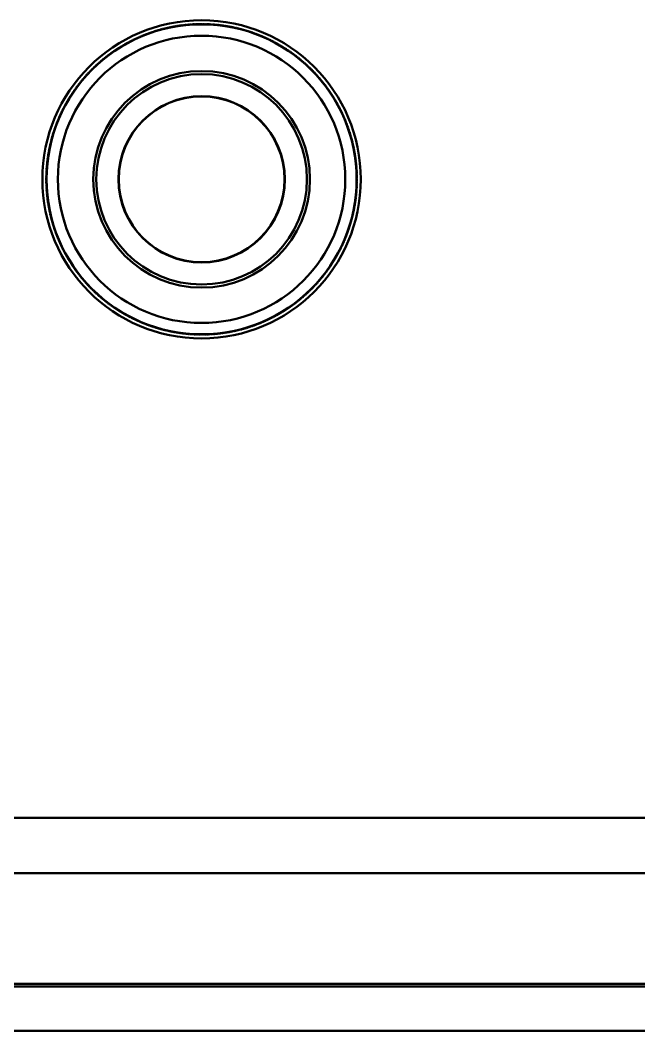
# Model space of a CAD drawing. Header units: millimetres. Extents: x 1448 to 104164, y -19509 to -89.
# Drawn here: x 5387.7 to 5440.1, y -6513.4 to -6427.7 of the extents above; entities that cross this region are included whole.
import ezdxf

# ---------------------------------------------------------------- set-up
doc = ezdxf.new("R2010")
doc.units = ezdxf.units.MM
doc.header["$LTSCALE"] = 60
doc.header["$MEASUREMENT"] = 0
doc.layers.get('0').update_dxf_attribs({"linetype": 'CONTINUOUS'})
doc.layers.add('가시적인 것(ISO)', color=7, linetype='CONTINUOUS', lineweight=50)

# ---------------------------------------------------------------- blocks, each defined once
blk = doc.blocks.new('SMARTCON')
at = {"layer": '가시적인 것(ISO)', "color": 8}
for p, q in [((173.994, -219.961), (23.057, -219.961)), ((23.057, -224.649), (173.994, -224.649)), ((18.369, -234.024), (178.682, -234.024)), ((174.562, -234.269), (19.5, -234.269)), ((19.5, -238.019), (174.562, -238.019))]:
    blk.add_line(p, q, dxfattribs=at)
for radius in [13.5, 13.148, 12.187, 9.187, 8.93, 7.055, 7.031]:
    blk.add_circle((98.526, -165.766), radius, dxfattribs=at)
for centre, start, end in [((97.368, -152.684), 23.86522, 166.24934), ((97.471, -152.676), 23.41522, 165.79934), ((97.574, -152.668), 22.96522, 165.34934), ((97.676, -152.661), 22.51522, 164.89934), ((97.779, -152.654), 22.06522, 164.44934), ((97.882, -152.649), 21.61522, 163.99934), ((97.985, -152.644), 21.16522, 163.54934), ((98.089, -152.64), 20.71522, 163.09934), ((98.192, -152.637), 20.26522, 162.64934), ((98.295, -152.635), 19.81522, 162.19934), ((98.398, -152.634), 19.36522, 161.74934), ((98.501, -152.633), 18.91522, 161.29934), ((98.604, -152.633), 18.46522, 160.84934), ((98.707, -152.634), 18.01522, 160.39934), ((98.81, -152.636), 17.56522, 159.94934), ((98.914, -152.639), 17.11522, 159.49934), ((99.017, -152.642), 16.66522, 159.04934), ((99.12, -152.647), 16.21522, 158.59934), ((99.223, -152.652), 15.76522, 158.14934), ((99.326, -152.657), 15.31522, 157.69934), ((99.429, -152.664), 14.86522, 157.24934), ((99.532, -152.672), 14.41522, 156.79934), ((99.634, -152.68), 13.96522, 156.34934), ((93.764, -153.527), 40.06522, 182.44934), ((93.86, -153.49), 39.61522, 181.99934), ((93.957, -153.453), 39.16522, 181.54934), ((94.054, -153.418), 38.71522, 181.09934), ((94.151, -153.383), 38.26522, 180.64934), ((94.248, -153.349), 37.81522, 180.19934), ((94.346, -153.316), 37.36522, 179.74934), ((94.444, -153.283), 36.91522, 179.29934), ((94.542, -153.252), 36.46522, 178.84934), ((94.64, -153.221), 36.01522, 178.39934), ((94.739, -153.191), 35.56522, 177.94934), ((94.838, -153.161), 35.11522, 177.49934), ((94.937, -153.133), 34.66522, 177.04934), ((95.036, -153.105), 34.21522, 176.59934), ((95.136, -153.078), 33.76522, 176.14934), ((95.236, -153.052), 33.31522, 175.69934), ((95.336, -153.026), 32.86522, 175.24934), ((95.436, -153.002), 32.41522, 174.79934), ((95.536, -152.978), 31.96522, 174.34934), ((95.637, -152.955), 31.51522, 173.89934), ((95.737, -152.932), 31.06522, 173.44934), ((95.838, -152.911), 30.61522, 172.99934), ((95.939, -152.89), 30.16522, 172.54934), ((96.041, -152.87), 29.71522, 172.09934), ((96.142, -152.851), 29.26522, 171.64934), ((96.243, -152.833), 28.81522, 171.19934), ((96.345, -152.815), 28.36522, 170.74934), ((96.447, -152.799), 27.91522, 170.29934), ((96.549, -152.783), 27.46522, 169.84934), ((96.651, -152.768), 27.01522, 169.39934), ((96.753, -152.753), 26.56522, 168.94934), ((96.855, -152.74), 26.11522, 168.49934), ((96.958, -152.727), 25.66522, 168.04934), ((97.06, -152.715), 25.21522, 167.59934), ((97.163, -152.704), 24.76522, 167.14934), ((97.265, -152.694), 24.31522, 166.69934), ((99.737, -152.689), 13.51522, 155.89934), ((99.84, -152.699), 13.06522, 155.44934), ((99.942, -152.71), 12.61522, 154.99934), ((100.045, -152.721), 12.16522, 154.54934), ((100.147, -152.734), 11.71522, 154.09934), ((100.25, -152.747), 11.26522, 153.64934), ((100.352, -152.761), 10.81522, 153.19934), ((100.454, -152.775), 10.36522, 152.74934), ((100.556, -152.791), 9.91522, 152.29934), ((100.658, -152.807), 9.46522, 151.84934), ((100.759, -152.824), 9.01522, 151.39934), ((100.861, -152.842), 8.56522, 150.94934), ((100.962, -152.861), 8.11522, 150.49934), ((101.064, -152.881), 7.66522, 150.04934), ((101.165, -152.901), 7.21522, 149.59934), ((101.266, -152.922), 6.76522, 149.14934), ((101.367, -152.944), 6.31522, 148.69934), ((101.467, -152.967), 5.86522, 148.24934), ((101.568, -152.99), 5.41522, 147.79934), ((101.668, -153.015), 4.96522, 147.34934), ((101.768, -153.04), 4.51522, 146.89934), ((101.868, -153.065), 4.06522, 146.44934), ((101.967, -153.092), 3.61522, 145.99934), ((102.067, -153.119), 3.16522, 145.54934), ((102.166, -153.148), 2.71522, 145.09934), ((102.265, -153.177), 2.26522, 144.64934), ((102.364, -153.206), 1.81522, 144.19934), ((102.462, -153.237), 1.36522, 143.74934), ((102.561, -153.268), 0.91522, 143.29934), ((102.659, -153.3), 0.46522, 142.84934), ((102.756, -153.333), 0.01522, 142.39934), ((102.854, -153.367), 359.56522, 141.94934), ((102.951, -153.401), 359.11522, 141.49934), ((103.048, -153.436), 358.66522, 141.04934), ((103.145, -153.472), 358.21522, 140.59934), ((103.241, -153.509), 357.76522, 140.14934), ((91.997, -154.371), 48.61522, 190.99934), ((92.087, -154.32), 48.16522, 190.54934), ((92.177, -154.269), 47.71522, 190.09934), ((92.268, -154.22), 47.26522, 189.64934), ((92.358, -154.171), 46.81522, 189.19934), ((92.45, -154.123), 46.36522, 188.74934), ((92.541, -154.076), 45.91522, 188.29934), ((92.633, -154.029), 45.46522, 187.84934), ((92.726, -153.983), 45.01522, 187.39934), ((92.818, -153.938), 44.56522, 186.94934), ((92.912, -153.893), 44.11522, 186.49934), ((93.005, -153.85), 43.66522, 186.04934), ((93.099, -153.807), 43.21522, 185.59934), ((93.193, -153.765), 42.76522, 185.14934), ((93.287, -153.723), 42.31522, 184.69934), ((93.382, -153.682), 41.86522, 184.24934), ((93.477, -153.642), 41.41522, 183.79934), ((93.572, -153.603), 40.96522, 183.34934), ((93.668, -153.564), 40.51522, 182.89934), ((103.337, -153.546), 357.31522, 139.69934), ((103.433, -153.584), 356.86522, 139.24934), ((103.529, -153.623), 356.41522, 138.79934), ((103.624, -153.663), 355.96522, 138.34934), ((103.719, -153.703), 355.51522, 137.89934), ((103.813, -153.745), 355.06522, 137.44934), ((103.908, -153.787), 354.61522, 136.99934), ((104.002, -153.829), 354.16522, 136.54934), ((104.095, -153.873), 353.71522, 136.09934), ((104.188, -153.917), 353.26522, 135.64934), ((104.281, -153.961), 352.81522, 135.19934), ((104.374, -154.007), 352.36522, 134.74934), ((104.466, -154.053), 351.91522, 134.29934), ((104.558, -154.1), 351.46522, 133.84934), ((104.649, -154.148), 351.01522, 133.39934), ((104.74, -154.197), 350.56522, 132.94934), ((104.831, -154.246), 350.11522, 132.49934), ((104.921, -154.296), 349.66522, 132.04934), ((105.011, -154.346), 349.21522, 131.59934), ((105.101, -154.397), 348.76522, 131.14934), ((90.703, -155.217), 55.36522, 197.74934), ((90.786, -155.156), 54.91522, 197.29934), ((90.87, -155.095), 54.46522, 196.84934), ((90.954, -155.036), 54.01522, 196.39934), ((91.038, -154.976), 53.56522, 195.94934), ((91.123, -154.918), 53.11522, 195.49934), ((91.209, -154.86), 52.66522, 195.04934), ((91.295, -154.803), 52.21522, 194.59934), ((91.381, -154.747), 51.76522, 194.14934), ((91.468, -154.691), 51.31522, 193.69934), ((91.555, -154.636), 50.86522, 193.24934), ((91.643, -154.581), 50.41522, 192.79934), ((91.731, -154.528), 49.96522, 192.34934), ((91.819, -154.475), 49.51522, 191.89934), ((91.908, -154.422), 49.06522, 191.44934), ((105.19, -154.449), 348.31522, 130.69934), ((105.278, -154.502), 347.86522, 130.24934), ((105.367, -154.556), 347.41522, 129.79934), ((105.455, -154.61), 346.96522, 129.34934), ((105.542, -154.664), 346.51522, 128.89934), ((105.629, -154.72), 346.06522, 128.44934), ((105.716, -154.776), 345.61522, 127.99934), ((105.802, -154.833), 345.16522, 127.54934), ((105.887, -154.89), 344.71522, 127.09934), ((105.972, -154.948), 344.26522, 126.64934), ((106.057, -155.007), 343.81522, 126.19934), ((106.141, -155.067), 343.36522, 125.74934), ((106.225, -155.127), 342.91522, 125.29934), ((106.309, -155.188), 342.46522, 124.84934), ((106.391, -155.249), 342.01522, 124.39934), ((89.669, -156.069), 61.21522, 203.59934), ((89.745, -156), 60.76522, 203.14934), ((89.822, -155.931), 60.31522, 202.69934), ((89.9, -155.863), 59.86522, 202.24934), ((89.978, -155.796), 59.41522, 201.79934), ((90.056, -155.729), 58.96522, 201.34934), ((90.135, -155.663), 58.51522, 200.89934), ((90.215, -155.597), 58.06522, 200.44934), ((90.295, -155.532), 57.61522, 199.99934), ((90.376, -155.468), 57.16522, 199.54934), ((90.457, -155.404), 56.71522, 199.09934), ((90.538, -155.341), 56.26522, 198.64934), ((90.621, -155.279), 55.81522, 198.19934), ((106.474, -155.311), 341.56522, 123.94934), ((106.556, -155.374), 341.11522, 123.49934), ((106.637, -155.437), 340.66522, 123.04934), ((106.718, -155.501), 340.21522, 122.59934), ((106.798, -155.566), 339.76522, 122.14934), ((106.878, -155.631), 339.31522, 121.69934), ((106.957, -155.697), 338.86522, 121.24934), ((107.036, -155.764), 338.41522, 120.79934), ((107.115, -155.831), 337.96522, 120.34934), ((107.192, -155.899), 337.51522, 119.89934), ((107.27, -155.967), 337.06522, 119.44934), ((107.346, -156.036), 336.61522, 118.99934), ((107.422, -156.106), 336.16522, 118.54934), ((88.795, -156.946), 66.61522, 208.99934), ((88.865, -156.87), 66.16522, 208.54934), ((88.935, -156.794), 65.71522, 208.09934), ((89.006, -156.719), 65.26522, 207.64934), ((89.077, -156.644), 64.81522, 207.19934), ((89.149, -156.57), 64.36522, 206.74934), ((89.222, -156.497), 63.91522, 206.29934), ((89.295, -156.424), 63.46522, 205.84934), ((89.368, -156.352), 63.01522, 205.39934), ((89.443, -156.28), 62.56522, 204.94934), ((89.517, -156.209), 62.11522, 204.49934), ((89.593, -156.139), 61.66522, 204.04934), ((107.498, -156.176), 335.71522, 118.09934), ((107.573, -156.247), 335.26522, 117.64934), ((107.648, -156.318), 334.81522, 117.19934), ((107.721, -156.39), 334.36522, 116.74934), ((107.795, -156.462), 333.91522, 116.29934), ((107.868, -156.535), 333.46522, 115.84934), ((107.94, -156.609), 333.01522, 115.39934), ((108.011, -156.683), 332.56522, 114.94934), ((108.083, -156.758), 332.11522, 114.49934), ((108.153, -156.833), 331.66522, 114.04934), ((108.223, -156.909), 331.21522, 113.59934), ((88.071, -157.818), 71.56522, 213.94934), ((88.133, -157.736), 71.11522, 213.49934), ((88.197, -157.655), 70.66522, 213.04934), ((88.261, -157.574), 70.21522, 212.59934), ((88.325, -157.494), 69.76522, 212.14934), ((88.391, -157.414), 69.31522, 211.69934), ((88.457, -157.334), 68.86522, 211.24934), ((88.523, -157.256), 68.41522, 210.79934), ((88.59, -157.177), 67.96522, 210.34934), ((88.658, -157.1), 67.51522, 209.89934), ((88.726, -157.022), 67.06522, 209.44934), ((108.292, -156.986), 330.76522, 113.14934), ((108.361, -157.063), 330.31522, 112.69934), ((108.429, -157.14), 329.86522, 112.24934), ((108.496, -157.218), 329.41522, 111.79934), ((108.563, -157.297), 328.96522, 111.34934), ((108.629, -157.376), 328.51522, 110.89934), ((108.695, -157.456), 328.06522, 110.44934), ((108.76, -157.536), 327.61522, 109.99934), ((108.824, -157.616), 327.16522, 109.54934), ((108.888, -157.697), 326.71522, 109.09934), ((108.951, -157.779), 326.26522, 108.64934), ((87.479, -158.663), 76.06522, 218.44934), ((87.535, -158.576), 75.61522, 217.99934), ((87.592, -158.49), 75.16522, 217.54934), ((87.65, -158.405), 74.71522, 217.09934), ((87.708, -158.319), 74.26522, 216.64934), ((87.767, -158.235), 73.81522, 216.19934), ((87.826, -158.15), 73.36522, 215.74934), ((87.886, -158.067), 72.91522, 215.29934), ((87.947, -157.983), 72.46522, 214.84934), ((88.008, -157.901), 72.01522, 214.39934), ((109.013, -157.861), 325.81522, 108.19934), ((109.075, -157.944), 325.36522, 107.74934), ((109.136, -158.027), 324.91522, 107.29934), ((109.197, -158.11), 324.46522, 106.84934), ((109.256, -158.195), 324.01522, 106.39934), ((109.316, -158.279), 323.56522, 105.94934), ((109.374, -158.364), 323.11522, 105.49934), ((109.432, -158.449), 322.66522, 105.04934), ((109.489, -158.535), 322.21522, 104.59934), ((109.545, -158.622), 321.76522, 104.14934), ((87.005, -159.461), 80.11522, 222.49934), ((87.055, -159.371), 79.66522, 222.04934), ((87.106, -159.281), 79.21522, 221.59934), ((87.157, -159.191), 78.76522, 221.14934), ((87.209, -159.102), 78.31522, 220.69934), ((87.261, -159.013), 77.86522, 220.24934), ((87.315, -158.925), 77.41522, 219.79934), ((87.369, -158.837), 76.96522, 219.34934), ((87.424, -158.75), 76.51522, 218.89934), ((109.601, -158.708), 321.31522, 103.69934), ((109.656, -158.796), 320.86522, 103.24934), ((109.711, -158.883), 320.41522, 102.79934), ((109.764, -158.971), 319.96522, 102.34934), ((109.817, -159.06), 319.51522, 101.89934), ((109.87, -159.149), 319.06522, 101.44934), ((109.921, -159.238), 318.61522, 100.99934), ((109.972, -159.328), 318.16522, 100.54934), ((110.023, -159.418), 317.71522, 100.09934), ((110.072, -159.508), 317.26522, 99.64934), ((86.546, -160.384), 84.61522, 226.99934), ((86.588, -160.29), 84.16522, 226.54934), ((86.632, -160.197), 83.71522, 226.09934), ((86.676, -160.103), 83.26522, 225.64934), ((86.721, -160.011), 82.81522, 225.19934), ((86.766, -159.918), 82.36522, 224.74934), ((86.813, -159.826), 81.91522, 224.29934), ((86.86, -159.734), 81.46522, 223.84934), ((86.907, -159.643), 81.01522, 223.39934), ((86.956, -159.552), 80.56522, 222.94934), ((110.121, -159.599), 316.81522, 99.19934), ((110.169, -159.69), 316.36522, 98.74934), ((110.216, -159.782), 315.91522, 98.29934), ((110.263, -159.874), 315.46522, 97.84934), ((110.309, -159.966), 315.01522, 97.39934), ((110.354, -160.059), 314.56522, 96.94934), ((110.398, -160.152), 314.11522, 96.49934), ((110.442, -160.246), 313.66522, 96.04934), ((110.485, -160.339), 313.21522, 95.59934), ((86.196, -161.244), 88.66522, 231.04934), ((86.232, -161.147), 88.21522, 230.59934), ((86.268, -161.051), 87.76522, 230.14934), ((86.306, -160.955), 87.31522, 229.69934), ((86.344, -160.859), 86.86522, 229.24934), ((86.383, -160.763), 86.41522, 228.79934), ((86.422, -160.668), 85.96522, 228.34934), ((86.463, -160.573), 85.51522, 227.89934), ((86.504, -160.478), 85.06522, 227.44934), ((110.527, -160.433), 312.76522, 95.14934), ((110.569, -160.528), 312.31522, 94.69934), ((110.61, -160.623), 311.86522, 94.24934), ((110.65, -160.718), 311.41522, 93.79934), ((110.689, -160.813), 310.96522, 93.34934), ((110.728, -160.909), 310.51522, 92.89934), ((110.765, -161.005), 310.06522, 92.44934), ((110.802, -161.101), 309.61522, 91.99934), ((110.839, -161.198), 309.16522, 91.54934), ((85.936, -162.027), 92.26522, 234.64934), ((85.966, -161.928), 91.81522, 234.19934), ((85.996, -161.83), 91.36522, 233.74934), ((86.028, -161.731), 90.91522, 233.29934), ((86.06, -161.633), 90.46522, 232.84934), ((86.093, -161.535), 90.01522, 232.39934), ((86.126, -161.438), 89.56522, 231.94934), ((86.161, -161.341), 89.11522, 231.49934), ((110.874, -161.294), 308.71522, 91.09934), ((110.909, -161.392), 308.26522, 90.64934), ((110.943, -161.489), 307.81522, 90.19934), ((110.976, -161.587), 307.36522, 89.74934), ((111.008, -161.685), 306.91522, 89.29934), ((111.04, -161.783), 306.46522, 88.84934), ((111.071, -161.881), 306.01522, 88.39934), ((111.101, -161.98), 305.56522, 87.94934), ((111.131, -162.079), 305.11522, 87.49934), ((85.703, -162.925), 96.31522, 238.69934), ((85.726, -162.825), 95.86522, 238.24934), ((85.75, -162.724), 95.41522, 237.79934), ((85.774, -162.624), 94.96522, 237.34934), ((85.799, -162.524), 94.51522, 236.89934), ((85.825, -162.424), 94.06522, 236.44934), ((85.851, -162.325), 93.61522, 235.99934), ((85.879, -162.225), 93.16522, 235.54934), ((85.907, -162.126), 92.71522, 235.09934), ((111.159, -162.178), 304.66522, 87.04934), ((111.187, -162.277), 304.21522, 86.59934), ((111.214, -162.377), 303.76522, 86.14934), ((111.24, -162.476), 303.31522, 85.69934), ((111.266, -162.576), 302.86522, 85.24934), ((111.29, -162.677), 302.41522, 84.79934), ((111.314, -162.777), 301.96522, 84.34934), ((111.337, -162.877), 301.51522, 83.89934), ((85.55, -163.736), 99.91522, 242.29934), ((85.567, -163.634), 99.46522, 241.84934), ((85.584, -163.533), 99.01522, 241.39934), ((85.602, -163.431), 98.56522, 240.94934), ((85.62, -163.33), 98.11522, 240.49934), ((85.64, -163.228), 97.66522, 240.04934), ((85.66, -163.127), 97.21522, 239.59934), ((85.681, -163.026), 96.76522, 239.14934), ((111.359, -162.978), 301.06522, 83.44934), ((111.381, -163.079), 300.61522, 82.99934), ((111.402, -163.18), 300.16522, 82.54934), ((111.422, -163.281), 299.71522, 82.09934), ((111.441, -163.383), 299.26522, 81.64934), ((111.459, -163.484), 298.81522, 81.19934), ((111.477, -163.586), 298.36522, 80.74934), ((111.493, -163.688), 297.91522, 80.29934), ((111.509, -163.789), 297.46522, 79.84934), ((85.439, -164.658), 103.96522, 246.34934), ((85.448, -164.555), 103.51522, 245.89934), ((85.458, -164.452), 103.06522, 245.44934), ((85.469, -164.35), 102.61522, 244.99934), ((85.481, -164.247), 102.16522, 244.54934), ((85.493, -164.145), 101.71522, 244.09934), ((85.506, -164.042), 101.26522, 243.64934), ((85.52, -163.94), 100.81522, 243.19934), ((85.535, -163.838), 100.36522, 242.74934), ((111.524, -163.891), 297.01522, 79.39934), ((111.539, -163.994), 296.56522, 78.94934), ((111.552, -164.096), 296.11522, 78.49934), ((111.565, -164.198), 295.66522, 78.04934), ((111.577, -164.301), 295.21522, 77.59934), ((111.588, -164.403), 294.76522, 77.14934), ((111.598, -164.506), 294.31522, 76.69934), ((111.608, -164.609), 293.86522, 76.24934), ((85.395, -165.481), 107.56522, 249.94934), ((85.398, -165.378), 107.11522, 249.49934), ((85.402, -165.275), 106.66522, 249.04934), ((85.406, -165.172), 106.21522, 248.59934), ((85.411, -165.069), 105.76522, 248.14934), ((85.417, -164.966), 105.31522, 247.69934), ((85.423, -164.863), 104.86522, 247.24934), ((85.431, -164.76), 104.41522, 246.79934), ((111.616, -164.711), 293.41522, 75.79934), ((111.624, -164.814), 292.96522, 75.34934), ((111.631, -164.917), 292.51522, 74.89934), ((111.638, -165.02), 292.06522, 74.44934), ((111.643, -165.123), 291.61522, 73.99934), ((111.648, -165.226), 291.16522, 73.54934), ((111.652, -165.329), 290.71522, 73.09934), ((111.655, -165.432), 290.26522, 72.64934), ((111.657, -165.535), 289.81522, 72.19934), ((85.393, -165.688), 108.46522, 250.84934), ((85.392, -165.791), 108.91522, 251.29934), ((85.393, -165.894), 109.36522, 251.74934), ((85.394, -165.585), 108.01522, 250.39934), ((85.394, -165.997), 109.81522, 252.19934), ((85.397, -166.1), 110.26522, 252.64934), ((85.4, -166.203), 110.71522, 253.09934), ((85.403, -166.306), 111.16522, 253.54934), ((111.645, -166.36), 286.21522, 68.59934), ((111.65, -166.257), 286.66522, 69.04934), ((111.653, -166.154), 287.11522, 69.49934), ((111.656, -166.051), 287.56522, 69.94934), ((111.658, -165.948), 288.01522, 70.39934), ((111.658, -165.639), 289.36522, 71.74934), ((111.659, -165.845), 288.46522, 70.84934), ((111.659, -165.742), 288.91522, 71.29934), ((85.408, -166.41), 111.61522, 253.99934), ((85.414, -166.513), 112.06522, 254.44934), ((85.42, -166.615), 112.51522, 254.89934), ((85.427, -166.718), 112.96522, 255.34934), ((85.435, -166.821), 113.41522, 255.79934), ((85.444, -166.924), 113.86522, 256.24934), ((85.453, -167.027), 114.31522, 256.69934), ((85.463, -167.129), 114.76522, 257.14934), ((85.474, -167.232), 115.21522, 257.59934), ((111.582, -167.183), 282.61522, 64.99934), ((111.593, -167.08), 283.06522, 65.44934), ((111.603, -166.978), 283.51522, 65.89934), ((111.612, -166.875), 283.96522, 66.34934), ((111.62, -166.772), 284.41522, 66.79934), ((111.628, -166.669), 284.86522, 67.24934), ((111.634, -166.566), 285.31522, 67.69934), ((111.64, -166.463), 285.76522, 68.14934), ((85.486, -167.334), 115.66522, 258.04934), ((85.499, -167.437), 116.11522, 258.49934), ((85.513, -167.539), 116.56522, 258.94934), ((85.527, -167.641), 117.01522, 259.39934), ((85.542, -167.743), 117.46522, 259.84934), ((85.558, -167.845), 117.91522, 260.29934), ((85.575, -167.947), 118.36522, 260.74934), ((85.592, -168.049), 118.81522, 261.19934), ((111.45, -168.102), 278.56522, 60.94934), ((111.468, -168), 279.01522, 61.39934), ((111.485, -167.898), 279.46522, 61.84934), ((111.501, -167.797), 279.91522, 62.29934), ((111.517, -167.695), 280.36522, 62.74934), ((111.531, -167.592), 280.81522, 63.19934), ((111.545, -167.49), 281.26522, 63.64934), ((111.558, -167.388), 281.71522, 64.09934), ((111.571, -167.286), 282.16522, 64.54934), ((85.611, -168.15), 119.26522, 261.64934), ((85.63, -168.251), 119.71522, 262.09934), ((85.65, -168.353), 120.16522, 262.54934), ((85.67, -168.454), 120.61522, 262.99934), ((85.692, -168.555), 121.06522, 263.44934), ((85.714, -168.655), 121.51522, 263.89934), ((85.737, -168.756), 121.96522, 264.34934), ((85.761, -168.856), 122.41522, 264.79934), ((85.786, -168.956), 122.86522, 265.24934), ((111.277, -168.909), 274.96522, 57.34934), ((111.302, -168.808), 275.41522, 57.79934), ((111.325, -168.708), 275.86522, 58.24934), ((111.348, -168.607), 276.31522, 58.69934), ((111.37, -168.506), 276.76522, 59.14934), ((111.391, -168.405), 277.21522, 59.59934), ((111.411, -168.304), 277.66522, 60.04934), ((111.431, -168.203), 278.11522, 60.49934), ((85.811, -169.056), 123.31522, 265.69934), ((85.837, -169.156), 123.76522, 266.14934), ((85.864, -169.256), 124.21522, 266.59934), ((85.892, -169.355), 124.66522, 267.04934), ((85.921, -169.454), 125.11522, 267.49934), ((85.95, -169.553), 125.56522, 267.94934), ((85.98, -169.652), 126.01522, 268.39934), ((86.011, -169.75), 126.46522, 268.84934), ((111.024, -169.801), 270.91522, 53.29934), ((111.055, -169.703), 271.36522, 53.74934), ((111.086, -169.605), 271.81522, 54.19934), ((111.115, -169.506), 272.26522, 54.64934), ((111.144, -169.407), 272.71522, 55.09934), ((111.172, -169.308), 273.16522, 55.54934), ((111.2, -169.208), 273.61522, 55.99934), ((111.227, -169.108), 274.06522, 56.44934), ((111.252, -169.009), 274.51522, 56.89934), ((86.043, -169.848), 126.91522, 269.29934), ((86.075, -169.946), 127.36522, 269.74934), ((86.108, -170.044), 127.81522, 270.19934), ((86.142, -170.141), 128.26522, 270.64934), ((86.177, -170.238), 128.71522, 271.09934), ((86.213, -170.335), 129.16522, 271.54934), ((86.249, -170.432), 129.61522, 271.99934), ((86.286, -170.528), 130.06522, 272.44934), ((86.324, -170.624), 130.51522, 272.89934), ((110.707, -170.674), 266.86522, 49.24934), ((110.746, -170.578), 267.31522, 49.69934), ((110.783, -170.482), 267.76522, 50.14934), ((110.82, -170.386), 268.21522, 50.59934), ((110.856, -170.289), 268.66522, 51.04934), ((110.891, -170.192), 269.11522, 51.49934), ((110.925, -170.095), 269.56522, 51.94934), ((110.959, -169.997), 270.01522, 52.39934), ((110.992, -169.899), 270.46522, 52.84934), ((86.362, -170.72), 130.96522, 273.34934), ((86.402, -170.815), 131.41522, 273.79934), ((86.442, -170.91), 131.86522, 274.24934), ((86.482, -171.005), 132.31522, 274.69934), ((86.524, -171.099), 132.76522, 275.14934), ((86.566, -171.193), 133.21522, 275.59934), ((86.609, -171.287), 133.66522, 276.04934), ((86.653, -171.38), 134.11522, 276.49934), ((86.697, -171.473), 134.56522, 276.94934), ((110.33, -171.522), 262.81522, 45.19934), ((110.375, -171.429), 263.26522, 45.64934), ((110.419, -171.336), 263.71522, 46.09934), ((110.463, -171.242), 264.16522, 46.54934), ((110.505, -171.148), 264.61522, 46.99934), ((110.547, -171.054), 265.06522, 47.44934), ((110.588, -170.96), 265.51522, 47.89934), ((110.629, -170.865), 265.96522, 48.34934), ((110.669, -170.769), 266.41522, 48.79934), ((86.742, -171.566), 135.01522, 277.39934), ((86.788, -171.659), 135.46522, 277.84934), ((86.835, -171.751), 135.91522, 278.29934), ((86.882, -171.842), 136.36522, 278.74934), ((86.93, -171.933), 136.81522, 279.19934), ((86.979, -172.024), 137.26522, 279.64934), ((87.029, -172.115), 137.71522, 280.09934), ((87.079, -172.205), 138.16522, 280.54934), ((87.13, -172.295), 138.61522, 280.99934), ((87.182, -172.384), 139.06522, 281.44934), ((109.894, -172.341), 258.76522, 41.14934), ((109.946, -172.252), 259.21522, 41.59934), ((109.996, -172.162), 259.66522, 42.04934), ((110.046, -172.072), 260.11522, 42.49934), ((110.095, -171.981), 260.56522, 42.94934), ((110.144, -171.89), 261.01522, 43.39934), ((110.192, -171.799), 261.46522, 43.84934), ((110.239, -171.707), 261.91522, 44.29934), ((110.285, -171.615), 262.36522, 44.74934), ((87.234, -172.473), 139.51522, 281.89934), ((87.287, -172.561), 139.96522, 282.34934), ((87.341, -172.649), 140.41522, 282.79934), ((87.395, -172.737), 140.86522, 283.24934), ((87.45, -172.824), 141.31522, 283.69934), ((87.506, -172.911), 141.76522, 284.14934), ((87.562, -172.997), 142.21522, 284.59934), ((87.619, -173.083), 142.66522, 285.04934), ((87.677, -173.169), 143.11522, 285.49934), ((109.344, -173.213), 254.26522, 36.64934), ((109.402, -173.128), 254.71522, 37.09934), ((109.459, -173.042), 255.16522, 37.54934), ((109.516, -172.956), 255.61522, 37.99934), ((109.572, -172.87), 256.06522, 38.44934), ((109.628, -172.783), 256.51522, 38.89934), ((109.682, -172.695), 256.96522, 39.34934), ((109.736, -172.607), 257.41522, 39.79934), ((109.79, -172.519), 257.86522, 40.24934), ((109.842, -172.431), 258.31522, 40.69934), ((87.736, -173.254), 143.56522, 285.94934), ((87.795, -173.338), 144.01522, 286.39934), ((87.855, -173.422), 144.46522, 286.84934), ((87.915, -173.506), 144.91522, 287.29934), ((87.976, -173.589), 145.36522, 287.74934), ((88.038, -173.671), 145.81522, 288.19934), ((88.1, -173.754), 146.26522, 288.64934), ((88.163, -173.835), 146.71522, 289.09934), ((88.227, -173.916), 147.16522, 289.54934), ((88.291, -173.997), 147.61522, 289.99934), ((88.356, -174.077), 148.06522, 290.44934), ((108.726, -174.039), 249.76522, 32.14934), ((108.791, -173.959), 250.21522, 32.59934), ((108.855, -173.878), 250.66522, 33.04934), ((108.918, -173.796), 251.11522, 33.49934), ((108.981, -173.714), 251.56522, 33.94934), ((109.043, -173.632), 252.01522, 34.39934), ((109.104, -173.549), 252.46522, 34.84934), ((109.165, -173.466), 252.91522, 35.29934), ((109.225, -173.382), 253.36522, 35.74934), ((109.285, -173.298), 253.81522, 36.19934), ((88.422, -174.157), 148.51522, 290.89934), ((88.488, -174.236), 148.96522, 291.34934), ((88.555, -174.314), 149.41522, 291.79934), ((88.622, -174.392), 149.86522, 292.24934), ((88.691, -174.47), 150.31522, 292.69934), ((88.759, -174.547), 150.76522, 293.14934), ((88.828, -174.623), 151.21522, 293.59934), ((88.898, -174.699), 151.66522, 294.04934), ((88.969, -174.775), 152.11522, 294.49934), ((89.04, -174.849), 152.56522, 294.94934), ((89.111, -174.924), 153.01522, 295.39934), ((107.974, -174.888), 244.81522, 27.19934), ((108.045, -174.814), 245.26522, 27.64934), ((108.116, -174.739), 245.71522, 28.09934), ((108.186, -174.663), 246.16522, 28.54934), ((108.256, -174.587), 246.61522, 28.99934), ((108.325, -174.51), 247.06522, 29.44934), ((108.393, -174.433), 247.51522, 29.89934), ((108.461, -174.355), 247.96522, 30.34934), ((108.528, -174.277), 248.41522, 30.79934), ((108.595, -174.198), 248.86522, 31.24934), ((108.661, -174.119), 249.31522, 31.69934), ((89.184, -174.997), 153.46522, 295.84934), ((89.256, -175.07), 153.91522, 296.29934), ((89.33, -175.143), 154.36522, 296.74934), ((89.404, -175.215), 154.81522, 297.19934), ((89.478, -175.286), 155.26522, 297.64934), ((89.553, -175.357), 155.71522, 298.09934), ((89.629, -175.427), 156.16522, 298.54934), ((89.705, -175.497), 156.61522, 298.99934), ((89.782, -175.566), 157.06522, 299.44934), ((89.859, -175.634), 157.51522, 299.89934), ((89.937, -175.702), 157.96522, 300.34934), ((90.015, -175.769), 158.41522, 300.79934), ((106.995, -175.804), 238.96522, 21.34934), ((107.074, -175.737), 239.41522, 21.79934), ((107.152, -175.669), 239.86522, 22.24934), ((107.229, -175.601), 240.31522, 22.69934), ((107.306, -175.533), 240.76522, 23.14934), ((107.383, -175.464), 241.21522, 23.59934), ((107.459, -175.394), 241.66522, 24.04934), ((107.534, -175.323), 242.11522, 24.49934), ((107.609, -175.252), 242.56522, 24.94934), ((107.683, -175.181), 243.01522, 25.39934), ((107.757, -175.108), 243.46522, 25.84934), ((107.83, -175.036), 243.91522, 26.29934), ((107.902, -174.962), 244.36522, 26.74934), ((90.094, -175.835), 158.86522, 301.24934), ((90.173, -175.901), 159.31522, 301.69934), ((90.253, -175.967), 159.76522, 302.14934), ((90.333, -176.031), 160.21522, 302.59934), ((90.414, -176.095), 160.66522, 303.04934), ((90.496, -176.159), 161.11522, 303.49934), ((90.577, -176.221), 161.56522, 303.94934), ((90.66, -176.284), 162.01522, 304.39934), ((90.743, -176.345), 162.46522, 304.84934), ((90.826, -176.406), 162.91522, 305.29934), ((90.91, -176.466), 163.36522, 305.74934), ((90.994, -176.525), 163.81522, 306.19934), ((91.079, -176.584), 164.26522, 306.64934), ((91.164, -176.642), 164.71522, 307.09934), ((105.928, -176.615), 233.11522, 15.49934), ((106.013, -176.556), 233.56522, 15.94934), ((106.097, -176.497), 234.01522, 16.39934), ((106.181, -176.437), 234.46522, 16.84934), ((106.265, -176.377), 234.91522, 17.29934), ((106.348, -176.316), 235.36522, 17.74934), ((106.431, -176.254), 235.81522, 18.19934), ((106.513, -176.192), 236.26522, 18.64934), ((106.595, -176.129), 236.71522, 19.09934), ((106.676, -176.065), 237.16522, 19.54934), ((106.756, -176.001), 237.61522, 19.99934), ((106.836, -175.936), 238.06522, 20.44934), ((106.916, -175.87), 238.51522, 20.89934), ((91.25, -176.7), 165.16522, 307.54934), ((91.336, -176.757), 165.61522, 307.99934), ((91.422, -176.813), 166.06522, 308.44934), ((91.509, -176.868), 166.51522, 308.89934), ((91.597, -176.923), 166.96522, 309.34934), ((91.685, -176.977), 167.41522, 309.79934), ((91.773, -177.03), 167.86522, 310.24934), ((91.861, -177.083), 168.31522, 310.69934), ((91.951, -177.135), 168.76522, 311.14934), ((92.04, -177.186), 169.21522, 311.59934), ((92.13, -177.237), 169.66522, 312.04934), ((92.22, -177.287), 170.11522, 312.49934), ((92.311, -177.336), 170.56522, 312.94934), ((92.402, -177.385), 171.01522, 313.39934), ((92.493, -177.432), 171.46522, 313.84934), ((92.585, -177.479), 171.91522, 314.29934), ((104.418, -177.504), 225.46522, 7.84934), ((104.51, -177.457), 225.91522, 8.29934), ((104.602, -177.41), 226.36522, 8.74934), ((104.693, -177.362), 226.81522, 9.19934), ((104.784, -177.313), 227.26522, 9.64934), ((104.874, -177.263), 227.71522, 10.09934), ((104.964, -177.213), 228.16522, 10.54934), ((105.054, -177.162), 228.61522, 10.99934), ((105.143, -177.11), 229.06522, 11.44934), ((105.232, -177.058), 229.51522, 11.89934), ((105.321, -177.005), 229.96522, 12.34934), ((105.409, -176.951), 230.41522, 12.79934), ((105.496, -176.897), 230.86522, 13.24934), ((105.584, -176.842), 231.31522, 13.69934), ((105.67, -176.786), 231.76522, 14.14934), ((105.757, -176.73), 232.21522, 14.59934), ((105.843, -176.673), 232.66522, 15.04934), ((92.677, -177.526), 172.36522, 314.74934), ((92.77, -177.571), 172.81522, 315.19934), ((92.863, -177.616), 173.26522, 315.64934), ((92.956, -177.66), 173.71522, 316.09934), ((93.05, -177.703), 174.16522, 316.54934), ((93.144, -177.746), 174.61522, 316.99934), ((93.238, -177.788), 175.06522, 317.44934), ((93.332, -177.829), 175.51522, 317.89934), ((93.427, -177.87), 175.96522, 318.34934), ((93.522, -177.909), 176.41522, 318.79934), ((93.618, -177.948), 176.86522, 319.24934), ((93.714, -177.986), 177.31522, 319.69934), ((93.81, -178.024), 177.76522, 320.14934), ((93.906, -178.06), 178.21522, 320.59934), ((94.003, -178.096), 178.66522, 321.04934), ((94.1, -178.131), 179.11522, 321.49934), ((94.197, -178.166), 179.56522, 321.94934), ((94.295, -178.199), 180.01522, 322.39934), ((94.393, -178.232), 180.46522, 322.84934), ((94.491, -178.264), 180.91522, 323.29934), ((94.589, -178.296), 181.36522, 323.74934), ((94.687, -178.326), 181.81522, 324.19934), ((94.786, -178.356), 182.26522, 324.64934), ((102.312, -178.342), 215.56522, 357.94934), ((102.411, -178.312), 216.01522, 358.39934), ((102.509, -178.281), 216.46522, 358.84934), ((102.607, -178.249), 216.91522, 359.29934), ((102.705, -178.217), 217.36522, 359.74934), ((102.803, -178.184), 217.81522, 0.19934), ((102.9, -178.15), 218.26522, 0.64934), ((102.997, -178.115), 218.71522, 1.09934), ((103.094, -178.079), 219.16522, 1.54934), ((103.191, -178.043), 219.61522, 1.99934), ((103.287, -178.006), 220.06522, 2.44934), ((103.383, -177.968), 220.51522, 2.89934), ((103.479, -177.93), 220.96522, 3.34934), ((103.574, -177.89), 221.41522, 3.79934), ((103.669, -177.85), 221.86522, 4.24934), ((103.764, -177.81), 222.31522, 4.69934), ((103.858, -177.768), 222.76522, 5.14934), ((103.953, -177.726), 223.21522, 5.59934), ((104.046, -177.683), 223.66522, 6.04934), ((104.14, -177.639), 224.11522, 6.49934), ((104.233, -177.595), 224.56522, 6.94934), ((104.326, -177.549), 225.01522, 7.39934), ((94.885, -178.385), 182.71522, 325.09934), ((94.984, -178.413), 183.16522, 325.54934), ((95.084, -178.441), 183.61522, 325.99934), ((95.183, -178.467), 184.06522, 326.44934), ((95.283, -178.493), 184.51522, 326.89934), ((95.383, -178.518), 184.96522, 327.34934), ((95.484, -178.542), 185.41522, 327.79934), ((95.584, -178.566), 185.86522, 328.24934), ((95.685, -178.589), 186.31522, 328.69934), ((95.785, -178.611), 186.76522, 329.14934), ((95.886, -178.632), 187.21522, 329.59934), ((95.988, -178.652), 187.66522, 330.04934), ((96.089, -178.672), 188.11522, 330.49934), ((96.19, -178.69), 188.56522, 330.94934), ((96.292, -178.708), 189.01522, 331.39934), ((96.394, -178.725), 189.46522, 331.84934), ((96.495, -178.742), 189.91522, 332.29934), ((96.597, -178.757), 190.36522, 332.74934), ((96.699, -178.772), 190.81522, 333.19934), ((96.802, -178.786), 191.26522, 333.64934), ((96.904, -178.799), 191.71522, 334.09934), ((97.006, -178.811), 192.16522, 334.54934), ((97.109, -178.823), 192.61522, 334.99934), ((97.211, -178.834), 193.06522, 335.44934), ((97.314, -178.844), 193.51522, 335.89934), ((97.417, -178.853), 193.96522, 336.34934), ((97.52, -178.861), 194.41522, 336.79934), ((97.623, -178.868), 194.86522, 337.24934), ((97.726, -178.875), 195.31522, 337.69934), ((97.829, -178.881), 195.76522, 338.14934), ((97.932, -178.886), 196.21522, 338.59934), ((98.035, -178.89), 196.66522, 339.04934), ((98.138, -178.894), 197.11522, 339.49934), ((98.241, -178.896), 197.56522, 339.94934), ((98.344, -178.898), 198.01522, 340.39934), ((98.447, -178.899), 198.46522, 340.84934), ((98.55, -178.9), 198.91522, 341.29934), ((98.653, -178.899), 199.36522, 341.74934), ((98.757, -178.898), 199.81522, 342.19934), ((98.86, -178.895), 200.26522, 342.64934), ((98.963, -178.892), 200.71522, 343.09934), ((99.066, -178.888), 201.16522, 343.54934), ((99.169, -178.884), 201.61522, 343.99934), ((99.272, -178.878), 202.06522, 344.44934), ((99.375, -178.872), 202.51522, 344.89934), ((99.478, -178.865), 202.96522, 345.34934), ((99.581, -178.857), 203.41522, 345.79934), ((99.683, -178.848), 203.86522, 346.24934), ((99.786, -178.839), 204.31522, 346.69934), ((99.889, -178.829), 204.76522, 347.14934), ((99.991, -178.818), 205.21522, 347.59934), ((100.094, -178.806), 205.66522, 348.04934), ((100.196, -178.793), 206.11522, 348.49934), ((100.298, -178.779), 206.56522, 348.94934), ((100.4, -178.765), 207.01522, 349.39934), ((100.502, -178.75), 207.46522, 349.84934), ((100.604, -178.734), 207.91522, 350.29934), ((100.706, -178.717), 208.36522, 350.74934), ((100.808, -178.7), 208.81522, 351.19934), ((100.909, -178.681), 209.26522, 351.64934), ((101.011, -178.662), 209.71522, 352.09934), ((101.112, -178.642), 210.16522, 352.54934), ((101.213, -178.622), 210.61522, 352.99934), ((101.314, -178.6), 211.06522, 353.44934), ((101.415, -178.578), 211.51522, 353.89934), ((101.515, -178.555), 211.96522, 354.34934), ((101.615, -178.531), 212.41522, 354.79934), ((101.716, -178.506), 212.86522, 355.24934), ((101.816, -178.481), 213.31522, 355.69934), ((101.915, -178.455), 213.76522, 356.14934), ((102.015, -178.428), 214.21522, 356.59934), ((102.114, -178.4), 214.66522, 357.04934), ((102.213, -178.371), 215.11522, 357.49934)]:
    blk.add_arc(centre, 0.0469, start, end, dxfattribs=at)

msp = doc.modelspace()

# ---------------------------------------------------------------- block references
msp.add_blockref('SMARTCON', (5304.546, -6275.412))

doc.saveas('drawing.dxf')
